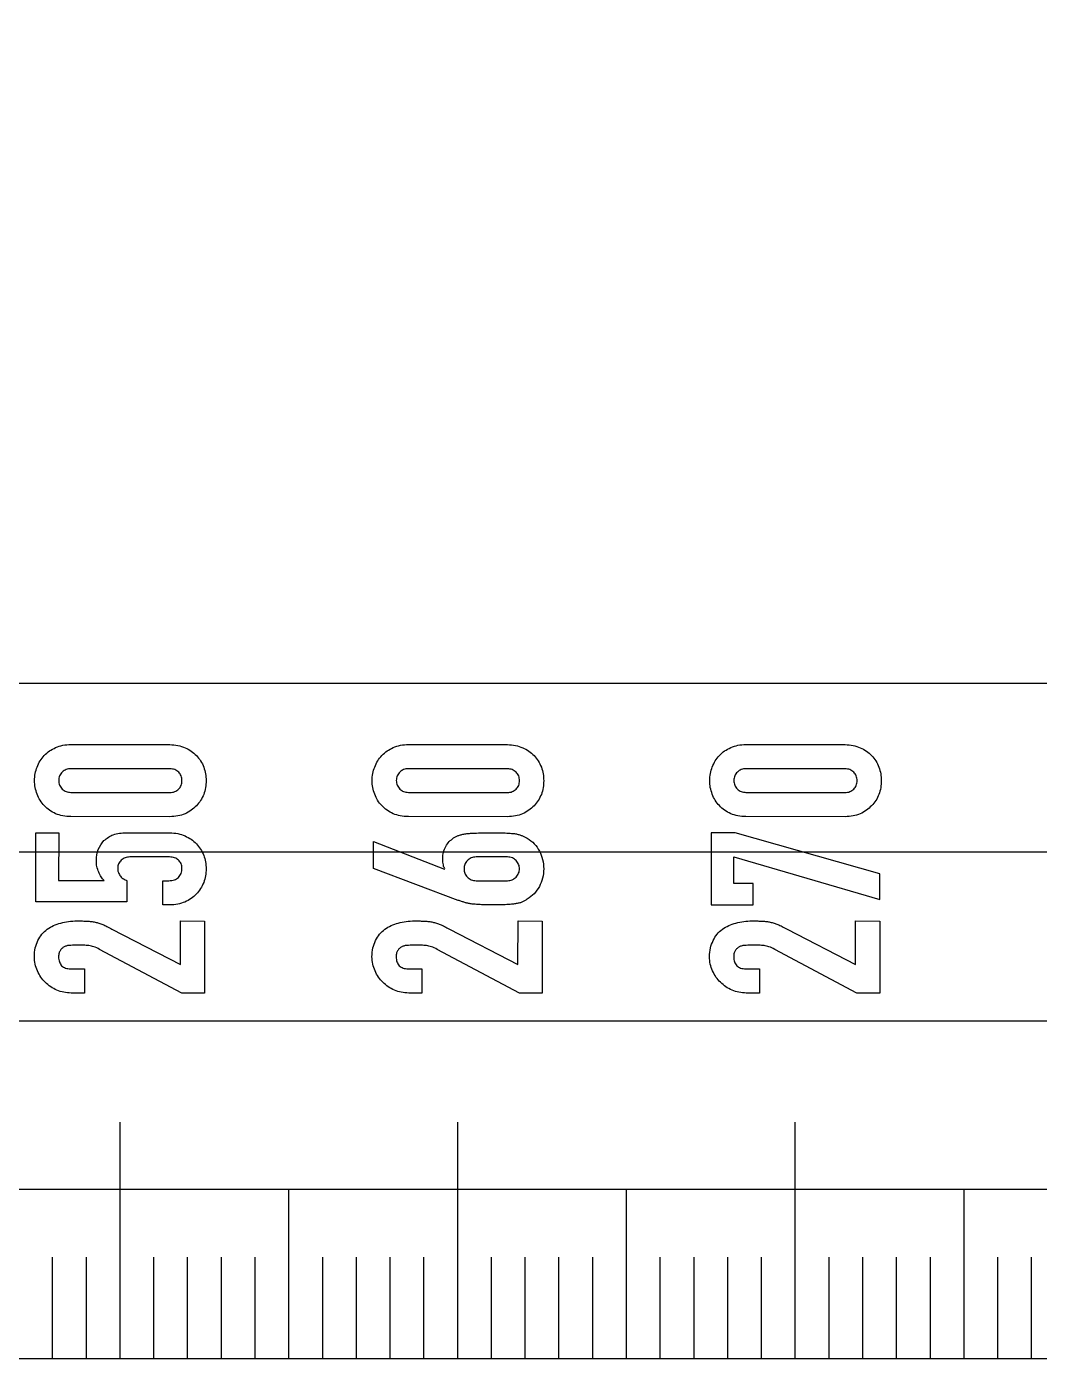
# Model space of a CAD drawing. Header units: millimetres. Extents: x 0 to 736, y 0 to 580.
# Drawn here: x 247.23 to 277.23, y 0 to 39.44 of the extents above; entities that cross this region are included whole.
import ezdxf

# ---------------------------------------------------------------- set-up
doc = ezdxf.new("R2010")
doc.units = ezdxf.units.MM
doc.layers.get('0').update_dxf_attribs({"linetype": 'CONTINUOUS'})

msp = doc.modelspace()

# ---------------------------------------------------------------- linework, layer by layer
for p, q in [((248.539, 18.181), (251.475, 18.179)), ((258.539, 18.181), (261.475, 18.179)), ((268.539, 18.181), (271.475, 18.179)), ((251.474, 17.462), (248.539, 17.465)), ((261.474, 17.462), (258.539, 17.465)), ((271.474, 17.462), (268.539, 17.465)), ((248.538, 16.762), (251.473, 16.76)), ((258.538, 16.762), (261.473, 16.76)), ((268.538, 16.762), (271.473, 16.76)), ((251.473, 16.044), (248.538, 16.046)), ((261.473, 16.044), (258.538, 16.046)), ((271.473, 16.044), (268.538, 16.046)), ((247.503, 13.519), (247.505, 15.569)), ((247.505, 15.569), (248.179, 15.569)), ((248.179, 15.569), (248.178, 14.15)), ((250.18, 15.567), (251.473, 15.566)), ((257.504, 14.509), (257.505, 15.31)), ((257.505, 15.31), (259.604, 14.493)), ((251.458, 14.85), (250.285, 14.851)), ((261.472, 14.85), (260.545, 14.851)), ((260.017, 13.566), (257.504, 14.509)), ((259.604, 14.493), (259.618, 14.507)), ((248.178, 14.15), (249.526, 14.149)), ((250.2, 14.149), (250.2, 13.517)), ((251.26, 13.432), (251.261, 14.148)), ((251.261, 14.148), (251.443, 14.148)), ((260.544, 14.148), (261.471, 14.148)), ((250.2, 13.517), (247.503, 13.519)), ((251.471, 13.431), (251.26, 13.432)), ((249.757, 12.716), (251.785, 11.662)), ((251.785, 11.662), (251.786, 12.954)), ((251.786, 12.954), (252.503, 12.953)), ((252.503, 12.953), (252.501, 10.818)), ((259.757, 12.716), (261.785, 11.662)), ((261.785, 11.662), (261.786, 12.954)), ((261.786, 12.954), (262.503, 12.953)), ((262.503, 12.953), (262.501, 10.818)), ((269.757, 12.716), (271.785, 11.662)), ((271.785, 11.662), (271.786, 12.954)), ((271.786, 12.954), (272.503, 12.953)), ((272.503, 12.953), (272.501, 10.818)), ((251.827, 10.819), (249.391, 12.113)), ((261.827, 10.819), (259.391, 12.113)), ((271.827, 10.819), (269.391, 12.113)), ((248.534, 11.538), (248.941, 11.537)), ((248.941, 11.537), (248.941, 10.821)), ((258.534, 11.538), (258.941, 11.537)), ((258.941, 11.537), (258.941, 10.821)), ((268.534, 11.538), (268.941, 11.537)), ((268.941, 11.537), (268.941, 10.821)), ((248.941, 10.821), (248.547, 10.821)), ((252.501, 10.818), (251.827, 10.819)), ((258.941, 10.821), (258.547, 10.821)), ((262.501, 10.818), (261.827, 10.819)), ((268.941, 10.821), (268.547, 10.821)), ((272.501, 10.818), (271.827, 10.819)), ((250, 0), (250, 7)), ((260, 0), (260, 7)), ((270, 0), (270, 7)), ((255, 0), (255, 5)), ((265, 0), (265, 5)), ((275, 0), (275, 5)), ((248, 0), (248, 3)), ((249, 0), (249, 3)), ((251, 0), (251, 3)), ((252, 0), (252, 3)), ((253, 0), (253, 3)), ((254, 0), (254, 3)), ((256, 0), (256, 3)), ((257, 0), (257, 3)), ((258, 0), (258, 3)), ((259, 0), (259, 3)), ((261, 0), (261, 3)), ((262, 0), (262, 3)), ((263, 0), (263, 3)), ((264, 0), (264, 3)), ((266, 0), (266, 3)), ((267, 0), (267, 3)), ((268, 0), (268, 3)), ((269, 0), (269, 3)), ((271, 0), (271, 3)), ((272, 0), (272, 3)), ((273, 0), (273, 3)), ((274, 0), (274, 3)), ((276, 0), (276, 3)), ((277, 0), (277, 3))]:
    msp.add_line(p, q)
for points in [[(334.863, 0), (0, 580), (0, 0)], [(326.203, 5), (5, 5), (5, 561.34)], [(317.543, 10), (10, 542.679), (10, 10)], [(308.882, 15), (15, 524.019), (15, 15)], [(300.222, 20), (20, 505.359), (20, 20)], [(268.178, 14.853), (272.503, 13.592), (272.504, 14.351), (268.221, 15.569), (267.505, 15.569), (267.503, 13.435), (268.753, 13.434), (268.754, 14.066), (268.178, 14.066)]]:
    msp.add_lwpolyline(points, close=True)
for points, knots in [([(248.09, 18.09), (248.159, 18.117), (248.304, 18.172), (248.459, 18.178), (248.539, 18.181)], [0, 0, 0, 0, 0.02215211, 0.04613734, 0.04613734, 0.04613734, 0.04613734]), ([(251.475, 18.179), (251.555, 18.175), (251.71, 18.169), (251.855, 18.114), (251.924, 18.087)], [0, 0, 0, 0, 0.02398523, 0.04613736, 0.04613736, 0.04613736, 0.04613736]), ([(258.09, 18.09), (258.159, 18.117), (258.304, 18.172), (258.459, 18.178), (258.539, 18.181)], [0, 0, 0, 0, 0.02215211, 0.04613734, 0.04613734, 0.04613734, 0.04613734]), ([(261.475, 18.179), (261.555, 18.175), (261.71, 18.169), (261.855, 18.114), (261.924, 18.087)], [0, 0, 0, 0, 0.02398523, 0.04613736, 0.04613736, 0.04613736, 0.04613736]), ([(268.09, 18.09), (268.159, 18.117), (268.304, 18.172), (268.459, 18.178), (268.539, 18.181)], [0, 0, 0, 0, 0.02215211, 0.04613734, 0.04613734, 0.04613734, 0.04613734]), ([(271.475, 18.179), (271.555, 18.175), (271.71, 18.169), (271.855, 18.114), (271.924, 18.087)], [0, 0, 0, 0, 0.02398523, 0.04613736, 0.04613736, 0.04613736, 0.04613736]), ([(247.541, 17.515), (247.568, 17.578), (247.62, 17.704), (247.708, 17.807), (247.752, 17.859)], [0, 0, 0, 0, 0.02041726, 0.04057331, 0.04057331, 0.04057331, 0.04057331]), ([(247.752, 17.859), (247.802, 17.905), (247.903, 18), (248.027, 18.06), (248.09, 18.09)], [0, 0, 0, 0, 0.02029925, 0.04112017, 0.04112017, 0.04112017, 0.04112017]), ([(251.924, 18.087), (251.987, 18.056), (252.111, 17.996), (252.211, 17.902), (252.261, 17.855)], [0, 0, 0, 0, 0.02082092, 0.04112014, 0.04112014, 0.04112014, 0.04112014]), ([(252.261, 17.855), (252.305, 17.803), (252.394, 17.699), (252.45, 17.574), (252.478, 17.511)], [0, 0, 0, 0, 0.02026353, 0.04091276, 0.04091276, 0.04091276, 0.04091276]), ([(257.541, 17.515), (257.568, 17.578), (257.62, 17.704), (257.708, 17.807), (257.752, 17.859)], [0, 0, 0, 0, 0.02041726, 0.04057331, 0.04057331, 0.04057331, 0.04057331]), ([(257.752, 17.859), (257.802, 17.905), (257.903, 18), (258.027, 18.06), (258.09, 18.09)], [0, 0, 0, 0, 0.02029925, 0.04112017, 0.04112017, 0.04112017, 0.04112017]), ([(261.924, 18.087), (261.987, 18.056), (262.111, 17.996), (262.211, 17.902), (262.261, 17.855)], [0, 0, 0, 0, 0.02082092, 0.04112014, 0.04112014, 0.04112014, 0.04112014]), ([(262.261, 17.855), (262.305, 17.803), (262.394, 17.699), (262.45, 17.574), (262.478, 17.511)], [0, 0, 0, 0, 0.02026353, 0.04091276, 0.04091276, 0.04091276, 0.04091276]), ([(267.541, 17.515), (267.568, 17.578), (267.62, 17.704), (267.708, 17.807), (267.752, 17.859)], [0, 0, 0, 0, 0.02041726, 0.04057331, 0.04057331, 0.04057331, 0.04057331]), ([(267.752, 17.859), (267.802, 17.905), (267.903, 18), (268.027, 18.06), (268.09, 18.09)], [0, 0, 0, 0, 0.02029925, 0.04112017, 0.04112017, 0.04112017, 0.04112017]), ([(271.924, 18.087), (271.987, 18.056), (272.111, 17.996), (272.211, 17.902), (272.261, 17.855)], [0, 0, 0, 0, 0.02082092, 0.04112014, 0.04112014, 0.04112014, 0.04112014]), ([(272.261, 17.855), (272.305, 17.803), (272.394, 17.699), (272.45, 17.574), (272.478, 17.511)], [0, 0, 0, 0, 0.02026353, 0.04091276, 0.04091276, 0.04091276, 0.04091276]), ([(247.464, 17.114), (247.467, 17.183), (247.473, 17.321), (247.519, 17.45), (247.541, 17.515)], [0, 0, 0, 0, 0.0206313, 0.04096164, 0.04096164, 0.04096164, 0.04096164]), ([(248.286, 17.367), (248.255, 17.331), (248.192, 17.258), (248.184, 17.163), (248.18, 17.114)], [0, 0, 0, 0, 0.0137354, 0.02802509, 0.02802509, 0.02802509, 0.02802509]), ([(248.539, 17.465), (248.49, 17.461), (248.396, 17.454), (248.322, 17.395), (248.286, 17.367)], [0, 0, 0, 0, 0.01425838, 0.02769777, 0.02769777, 0.02769777, 0.02769777]), ([(251.734, 17.364), (251.696, 17.392), (251.619, 17.451), (251.523, 17.459), (251.474, 17.462)], [0, 0, 0, 0, 0.01388274, 0.02831408, 0.02831408, 0.02831408, 0.02831408]), ([(251.832, 17.111), (251.828, 17.16), (251.821, 17.254), (251.762, 17.328), (251.734, 17.364)], [0, 0, 0, 0, 0.01425839, 0.02769774, 0.02769774, 0.02769774, 0.02769774]), ([(252.478, 17.511), (252.499, 17.446), (252.54, 17.316), (252.545, 17.179), (252.548, 17.11)], [0, 0, 0, 0, 0.02018659, 0.04080219, 0.04080219, 0.04080219, 0.04080219]), ([(257.464, 17.114), (257.467, 17.183), (257.473, 17.321), (257.519, 17.45), (257.541, 17.515)], [0, 0, 0, 0, 0.0206313, 0.04096164, 0.04096164, 0.04096164, 0.04096164]), ([(258.286, 17.367), (258.255, 17.331), (258.192, 17.258), (258.184, 17.163), (258.18, 17.114)], [0, 0, 0, 0, 0.0137354, 0.02802509, 0.02802509, 0.02802509, 0.02802509]), ([(258.539, 17.465), (258.49, 17.461), (258.396, 17.454), (258.322, 17.395), (258.286, 17.367)], [0, 0, 0, 0, 0.01425838, 0.02769777, 0.02769777, 0.02769777, 0.02769777]), ([(261.734, 17.364), (261.696, 17.392), (261.619, 17.451), (261.523, 17.459), (261.474, 17.462)], [0, 0, 0, 0, 0.01388274, 0.02831408, 0.02831408, 0.02831408, 0.02831408]), ([(261.832, 17.111), (261.828, 17.16), (261.821, 17.254), (261.762, 17.328), (261.734, 17.364)], [0, 0, 0, 0, 0.01425839, 0.02769774, 0.02769774, 0.02769774, 0.02769774]), ([(262.478, 17.511), (262.499, 17.446), (262.54, 17.316), (262.545, 17.179), (262.548, 17.11)], [0, 0, 0, 0, 0.02018659, 0.04080219, 0.04080219, 0.04080219, 0.04080219]), ([(267.464, 17.114), (267.467, 17.183), (267.473, 17.321), (267.519, 17.45), (267.541, 17.515)], [0, 0, 0, 0, 0.0206313, 0.04096164, 0.04096164, 0.04096164, 0.04096164]), ([(268.286, 17.367), (268.255, 17.331), (268.192, 17.258), (268.184, 17.163), (268.18, 17.114)], [0, 0, 0, 0, 0.0137354, 0.02802509, 0.02802509, 0.02802509, 0.02802509]), ([(268.539, 17.465), (268.49, 17.461), (268.396, 17.454), (268.322, 17.395), (268.286, 17.367)], [0, 0, 0, 0, 0.01425838, 0.02769777, 0.02769777, 0.02769777, 0.02769777]), ([(271.734, 17.364), (271.696, 17.392), (271.619, 17.451), (271.523, 17.459), (271.474, 17.462)], [0, 0, 0, 0, 0.01388274, 0.02831408, 0.02831408, 0.02831408, 0.02831408]), ([(271.832, 17.111), (271.828, 17.16), (271.821, 17.254), (271.762, 17.328), (271.734, 17.364)], [0, 0, 0, 0, 0.01425839, 0.02769774, 0.02769774, 0.02769774, 0.02769774]), ([(272.478, 17.511), (272.499, 17.446), (272.54, 17.316), (272.545, 17.179), (272.548, 17.11)], [0, 0, 0, 0, 0.02018659, 0.04080219, 0.04080219, 0.04080219, 0.04080219]), ([(247.541, 16.707), (247.518, 16.773), (247.473, 16.905), (247.467, 17.045), (247.464, 17.114)], [0, 0, 0, 0, 0.02083571, 0.04164184, 0.04164184, 0.04164184, 0.04164184]), ([(248.18, 17.114), (248.184, 17.065), (248.192, 16.969), (248.255, 16.897), (248.285, 16.861)], [0, 0, 0, 0, 0.01428975, 0.0280251, 0.0280251, 0.0280251, 0.0280251]), ([(251.733, 16.858), (251.762, 16.894), (251.821, 16.968), (251.828, 17.062), (251.832, 17.111)], [0, 0, 0, 0, 0.01343937, 0.02769775, 0.02769775, 0.02769775, 0.02769775]), ([(252.548, 17.11), (252.545, 17.041), (252.539, 16.902), (252.498, 16.769), (252.478, 16.703)], [0, 0, 0, 0, 0.02079057, 0.04148602, 0.04148602, 0.04148602, 0.04148602]), ([(257.541, 16.707), (257.518, 16.773), (257.473, 16.905), (257.467, 17.045), (257.464, 17.114)], [0, 0, 0, 0, 0.02083571, 0.04164184, 0.04164184, 0.04164184, 0.04164184]), ([(258.18, 17.114), (258.184, 17.065), (258.192, 16.969), (258.255, 16.897), (258.285, 16.861)], [0, 0, 0, 0, 0.01428975, 0.0280251, 0.0280251, 0.0280251, 0.0280251]), ([(261.733, 16.858), (261.762, 16.894), (261.821, 16.968), (261.828, 17.062), (261.832, 17.111)], [0, 0, 0, 0, 0.01343937, 0.02769775, 0.02769775, 0.02769775, 0.02769775]), ([(262.548, 17.11), (262.545, 17.041), (262.539, 16.902), (262.498, 16.769), (262.478, 16.703)], [0, 0, 0, 0, 0.02079057, 0.04148602, 0.04148602, 0.04148602, 0.04148602]), ([(267.541, 16.707), (267.518, 16.773), (267.473, 16.905), (267.467, 17.045), (267.464, 17.114)], [0, 0, 0, 0, 0.02083571, 0.04164184, 0.04164184, 0.04164184, 0.04164184]), ([(268.18, 17.114), (268.184, 17.065), (268.192, 16.969), (268.255, 16.897), (268.285, 16.861)], [0, 0, 0, 0, 0.01428975, 0.0280251, 0.0280251, 0.0280251, 0.0280251]), ([(271.733, 16.858), (271.762, 16.894), (271.821, 16.968), (271.828, 17.062), (271.832, 17.111)], [0, 0, 0, 0, 0.01343937, 0.02769775, 0.02769775, 0.02769775, 0.02769775]), ([(272.548, 17.11), (272.545, 17.041), (272.539, 16.902), (272.498, 16.769), (272.478, 16.703)], [0, 0, 0, 0, 0.02079057, 0.04148602, 0.04148602, 0.04148602, 0.04148602]), ([(247.751, 16.37), (247.707, 16.421), (247.62, 16.522), (247.567, 16.646), (247.541, 16.707)], [0, 0, 0, 0, 0.02001715, 0.03996019, 0.03996019, 0.03996019, 0.03996019]), ([(248.285, 16.861), (248.321, 16.832), (248.395, 16.773), (248.489, 16.766), (248.538, 16.762)], [0, 0, 0, 0, 0.01343938, 0.02769777, 0.02769777, 0.02769777, 0.02769777]), ([(251.473, 16.76), (251.523, 16.764), (251.619, 16.771), (251.696, 16.83), (251.733, 16.858)], [0, 0, 0, 0, 0.01443138, 0.02831409, 0.02831409, 0.02831409, 0.02831409]), ([(252.478, 16.703), (252.449, 16.642), (252.393, 16.519), (252.304, 16.417), (252.26, 16.366)], [0, 0, 0, 0, 0.02018042, 0.04030582, 0.04030582, 0.04030582, 0.04030582]), ([(257.751, 16.37), (257.707, 16.421), (257.62, 16.522), (257.567, 16.646), (257.541, 16.707)], [0, 0, 0, 0, 0.02001715, 0.03996019, 0.03996019, 0.03996019, 0.03996019]), ([(258.285, 16.861), (258.321, 16.832), (258.395, 16.773), (258.489, 16.766), (258.538, 16.762)], [0, 0, 0, 0, 0.01343938, 0.02769777, 0.02769777, 0.02769777, 0.02769777]), ([(261.473, 16.76), (261.523, 16.764), (261.619, 16.771), (261.696, 16.83), (261.733, 16.858)], [0, 0, 0, 0, 0.01443138, 0.02831409, 0.02831409, 0.02831409, 0.02831409]), ([(262.478, 16.703), (262.449, 16.642), (262.393, 16.519), (262.304, 16.417), (262.26, 16.366)], [0, 0, 0, 0, 0.02018042, 0.04030582, 0.04030582, 0.04030582, 0.04030582]), ([(267.751, 16.37), (267.707, 16.421), (267.62, 16.522), (267.567, 16.646), (267.541, 16.707)], [0, 0, 0, 0, 0.02001715, 0.03996019, 0.03996019, 0.03996019, 0.03996019]), ([(268.285, 16.861), (268.321, 16.832), (268.395, 16.773), (268.489, 16.766), (268.538, 16.762)], [0, 0, 0, 0, 0.01343938, 0.02769777, 0.02769777, 0.02769777, 0.02769777]), ([(271.473, 16.76), (271.523, 16.764), (271.619, 16.771), (271.696, 16.83), (271.733, 16.858)], [0, 0, 0, 0, 0.01443138, 0.02831409, 0.02831409, 0.02831409, 0.02831409]), ([(272.478, 16.703), (272.449, 16.642), (272.393, 16.519), (272.304, 16.417), (272.26, 16.366)], [0, 0, 0, 0, 0.02018042, 0.04030582, 0.04030582, 0.04030582, 0.04030582]), ([(248.088, 16.131), (248.025, 16.163), (247.902, 16.227), (247.801, 16.323), (247.751, 16.37)], [0, 0, 0, 0, 0.02107908, 0.04149266, 0.04149266, 0.04149266, 0.04149266]), ([(252.26, 16.366), (252.21, 16.319), (252.109, 16.224), (251.985, 16.16), (251.922, 16.128)], [0, 0, 0, 0, 0.02041353, 0.04149263, 0.04149263, 0.04149263, 0.04149263]), ([(258.088, 16.131), (258.025, 16.163), (257.902, 16.227), (257.801, 16.323), (257.751, 16.37)], [0, 0, 0, 0, 0.02107908, 0.04149266, 0.04149266, 0.04149266, 0.04149266]), ([(262.26, 16.366), (262.21, 16.319), (262.109, 16.224), (261.985, 16.16), (261.922, 16.128)], [0, 0, 0, 0, 0.02041353, 0.04149263, 0.04149263, 0.04149263, 0.04149263]), ([(268.088, 16.131), (268.025, 16.163), (267.902, 16.227), (267.801, 16.323), (267.751, 16.37)], [0, 0, 0, 0, 0.02107908, 0.04149266, 0.04149266, 0.04149266, 0.04149266]), ([(272.26, 16.366), (272.21, 16.319), (272.109, 16.224), (271.985, 16.16), (271.922, 16.128)], [0, 0, 0, 0, 0.02041353, 0.04149263, 0.04149263, 0.04149263, 0.04149263]), ([(248.538, 16.046), (248.457, 16.049), (248.303, 16.055), (248.158, 16.106), (248.088, 16.131)], [0, 0, 0, 0, 0.02396916, 0.04596419, 0.04596419, 0.04596419, 0.04596419]), ([(251.922, 16.128), (251.853, 16.103), (251.707, 16.052), (251.553, 16.047), (251.473, 16.044)], [0, 0, 0, 0, 0.02199501, 0.04596421, 0.04596421, 0.04596421, 0.04596421]), ([(258.538, 16.046), (258.457, 16.049), (258.303, 16.055), (258.158, 16.106), (258.088, 16.131)], [0, 0, 0, 0, 0.02396916, 0.04596419, 0.04596419, 0.04596419, 0.04596419]), ([(261.922, 16.128), (261.853, 16.103), (261.707, 16.052), (261.553, 16.047), (261.473, 16.044)], [0, 0, 0, 0, 0.02199501, 0.04596421, 0.04596421, 0.04596421, 0.04596421]), ([(268.538, 16.046), (268.457, 16.049), (268.303, 16.055), (268.158, 16.106), (268.088, 16.131)], [0, 0, 0, 0, 0.02396916, 0.04596419, 0.04596419, 0.04596419, 0.04596419]), ([(271.922, 16.128), (271.853, 16.103), (271.707, 16.052), (271.553, 16.047), (271.473, 16.044)], [0, 0, 0, 0, 0.02199501, 0.04596421, 0.04596421, 0.04596421, 0.04596421]), ([(249.52, 15.336), (249.608, 15.403), (249.801, 15.552), (250.047, 15.562), (250.18, 15.567)], [0, 0, 0, 0, 0.03243715, 0.07149285, 0.07149285, 0.07149285, 0.07149285]), ([(251.473, 15.566), (251.553, 15.563), (251.708, 15.557), (251.852, 15.501), (251.922, 15.475)], [0, 0, 0, 0, 0.02398523, 0.04613736, 0.04613736, 0.04613736, 0.04613736]), ([(251.922, 15.475), (251.985, 15.444), (252.109, 15.384), (252.209, 15.289), (252.259, 15.243)], [0, 0, 0, 0, 0.02082092, 0.04112014, 0.04112014, 0.04112014, 0.04112014]), ([(259.646, 15.16), (259.678, 15.211), (259.74, 15.309), (259.833, 15.379), (259.878, 15.413)], [0, 0, 0, 0, 0.01773523, 0.03454979, 0.03454979, 0.03454979, 0.03454979]), ([(259.878, 15.413), (259.904, 15.428), (259.953, 15.458), (260.007, 15.48), (260.033, 15.49)], [0, 0, 0, 0, 0.00888455, 0.01729868, 0.01729868, 0.01729868, 0.01729868]), ([(260.033, 15.49), (260.063, 15.499), (260.129, 15.521), (260.198, 15.532), (260.237, 15.539)], [0, 0, 0, 0, 0.0093329, 0.02097042, 0.02097042, 0.02097042, 0.02097042]), ([(260.237, 15.539), (260.285, 15.544), (260.392, 15.554), (260.5, 15.558), (260.56, 15.56)], [0, 0, 0, 0, 0.01444843, 0.03237722, 0.03237722, 0.03237722, 0.03237722]), ([(260.56, 15.56), (260.632, 15.562), (260.793, 15.566), (260.955, 15.567), (261.044, 15.567)], [0, 0, 0, 0, 0.02160053, 0.04846205, 0.04846205, 0.04846205, 0.04846205]), ([(261.044, 15.567), (261.119, 15.566), (261.255, 15.566), (261.391, 15.561), (261.451, 15.559)], [0, 0, 0, 0, 0.02247259, 0.04073864, 0.04073864, 0.04073864, 0.04073864]), ([(261.451, 15.559), (261.499, 15.557), (261.586, 15.552), (261.672, 15.542), (261.711, 15.538)], [0, 0, 0, 0, 0.01424757, 0.02607424, 0.02607424, 0.02607424, 0.02607424]), ([(261.711, 15.538), (261.746, 15.531), (261.811, 15.518), (261.872, 15.493), (261.901, 15.482)], [0, 0, 0, 0, 0.01064577, 0.01981034, 0.01981034, 0.01981034, 0.01981034]), ([(261.901, 15.482), (261.927, 15.471), (261.983, 15.449), (262.035, 15.42), (262.062, 15.404)], [0, 0, 0, 0, 0.00857565, 0.01792173, 0.01792173, 0.01792173, 0.01792173]), ([(262.062, 15.404), (262.135, 15.353), (262.281, 15.252), (262.374, 15.1), (262.42, 15.025)], [0, 0, 0, 0, 0.0263489, 0.05265562, 0.05265562, 0.05265562, 0.05265562]), ([(249.295, 14.746), (249.303, 14.861), (249.318, 15.081), (249.455, 15.253), (249.52, 15.336)], [0, 0, 0, 0, 0.03348031, 0.06445093, 0.06445093, 0.06445093, 0.06445093]), ([(252.259, 15.243), (252.303, 15.191), (252.392, 15.087), (252.448, 14.962), (252.476, 14.898)], [0, 0, 0, 0, 0.02026353, 0.04091276, 0.04091276, 0.04091276, 0.04091276]), ([(259.555, 14.809), (259.559, 14.871), (259.566, 14.994), (259.62, 15.105), (259.646, 15.16)], [0, 0, 0, 0, 0.01840048, 0.03659216, 0.03659216, 0.03659216, 0.03659216]), ([(262.42, 15.025), (262.457, 14.943), (262.533, 14.776), (262.542, 14.592), (262.546, 14.498)], [0, 0, 0, 0, 0.02650753, 0.05460018, 0.05460018, 0.05460018, 0.05460018]), ([(249.365, 14.402), (249.344, 14.456), (249.302, 14.567), (249.297, 14.685), (249.295, 14.746)], [0, 0, 0, 0, 0.01715568, 0.03532356, 0.03532356, 0.03532356, 0.03532356]), ([(250.032, 14.753), (250.002, 14.72), (249.939, 14.652), (249.931, 14.561), (249.927, 14.514)], [0, 0, 0, 0, 0.01316711, 0.02676719, 0.02676719, 0.02676719, 0.02676719]), ([(250.285, 14.851), (250.238, 14.847), (250.144, 14.839), (250.069, 14.781), (250.032, 14.753)], [0, 0, 0, 0, 0.01391267, 0.02764696, 0.02764696, 0.02764696, 0.02764696]), ([(251.732, 14.758), (251.694, 14.785), (251.612, 14.843), (251.512, 14.847), (251.458, 14.85)], [0, 0, 0, 0, 0.01361029, 0.0294011, 0.0294011, 0.0294011, 0.0294011]), ([(251.83, 14.513), (251.827, 14.562), (251.821, 14.655), (251.76, 14.726), (251.732, 14.758)], [0, 0, 0, 0, 0.01443133, 0.02714592, 0.02714592, 0.02714592, 0.02714592]), ([(252.476, 14.898), (252.497, 14.834), (252.538, 14.704), (252.543, 14.567), (252.546, 14.498)], [0, 0, 0, 0, 0.02018659, 0.04080219, 0.04080219, 0.04080219, 0.04080219]), ([(259.576, 14.613), (259.57, 14.642), (259.556, 14.707), (259.555, 14.773), (259.555, 14.809)], [0, 0, 0, 0, 0.00891916, 0.01981672, 0.01981672, 0.01981672, 0.01981672]), ([(259.618, 14.507), (259.609, 14.522), (259.588, 14.554), (259.58, 14.592), (259.576, 14.613)], [0, 0, 0, 0, 0.00503039, 0.01142092, 0.01142092, 0.01142092, 0.01142092]), ([(260.285, 14.746), (260.256, 14.709), (260.199, 14.637), (260.191, 14.545), (260.187, 14.5)], [0, 0, 0, 0, 0.01358648, 0.02698106, 0.02698106, 0.02698106, 0.02698106]), ([(260.545, 14.851), (260.494, 14.847), (260.396, 14.84), (260.321, 14.776), (260.285, 14.746)], [0, 0, 0, 0, 0.01480769, 0.02868705, 0.02868705, 0.02868705, 0.02868705]), ([(261.732, 14.744), (261.696, 14.775), (261.621, 14.839), (261.523, 14.846), (261.472, 14.85)], [0, 0, 0, 0, 0.01387939, 0.02868708, 0.02868708, 0.02868708, 0.02868708]), ([(261.83, 14.499), (261.826, 14.544), (261.817, 14.636), (261.76, 14.708), (261.732, 14.744)], [0, 0, 0, 0, 0.01339458, 0.02698103, 0.02698103, 0.02698103, 0.02698103]), ([(249.526, 14.149), (249.494, 14.186), (249.428, 14.262), (249.387, 14.354), (249.365, 14.402)], [0, 0, 0, 0, 0.01436712, 0.03014919, 0.03014919, 0.03014919, 0.03014919]), ([(249.927, 14.514), (249.928, 14.486), (249.93, 14.432), (249.952, 14.383), (249.962, 14.36)], [0, 0, 0, 0, 0.00847256, 0.01597258, 0.01597258, 0.01597258, 0.01597258]), ([(249.962, 14.36), (249.971, 14.34), (249.99, 14.301), (250.018, 14.269), (250.032, 14.254)], [0, 0, 0, 0, 0.00659933, 0.01271385, 0.01271385, 0.01271385, 0.01271385]), ([(250.032, 14.254), (250.046, 14.241), (250.073, 14.216), (250.107, 14.199), (250.123, 14.191)], [0, 0, 0, 0, 0.00573205, 0.0111546, 0.0111546, 0.0111546, 0.0111546]), ([(251.443, 14.148), (251.5, 14.151), (251.605, 14.156), (251.691, 14.217), (251.731, 14.246)], [0, 0, 0, 0, 0.01651123, 0.03099373, 0.03099373, 0.03099373, 0.03099373]), ([(251.731, 14.246), (251.76, 14.284), (251.819, 14.363), (251.826, 14.462), (251.83, 14.513)], [0, 0, 0, 0, 0.01403178, 0.0289824, 0.0289824, 0.0289824, 0.0289824]), ([(252.546, 14.498), (252.543, 14.428), (252.537, 14.29), (252.496, 14.157), (252.476, 14.091)], [0, 0, 0, 0, 0.02079051, 0.04148599, 0.04148599, 0.04148599, 0.04148599]), ([(260.187, 14.5), (260.191, 14.454), (260.199, 14.363), (260.256, 14.29), (260.285, 14.254)], [0, 0, 0, 0, 0.01339458, 0.02698108, 0.02698108, 0.02698108, 0.02698108]), ([(260.285, 14.254), (260.321, 14.223), (260.396, 14.16), (260.494, 14.152), (260.544, 14.148)], [0, 0, 0, 0, 0.01387935, 0.02868703, 0.02868703, 0.02868703, 0.02868703]), ([(261.471, 14.148), (261.522, 14.151), (261.62, 14.159), (261.695, 14.222), (261.731, 14.253)], [0, 0, 0, 0, 0.01480771, 0.02868706, 0.02868706, 0.02868706, 0.02868706]), ([(261.731, 14.253), (261.76, 14.289), (261.817, 14.361), (261.826, 14.453), (261.83, 14.499)], [0, 0, 0, 0, 0.01358649, 0.02698107, 0.02698107, 0.02698107, 0.02698107]), ([(262.546, 14.498), (262.541, 14.403), (262.532, 14.22), (262.456, 14.053), (262.419, 13.971)], [0, 0, 0, 0, 0.02809265, 0.05460015, 0.05460015, 0.05460015, 0.05460015]), ([(250.123, 14.191), (250.14, 14.181), (250.166, 14.167), (250.192, 14.153), (250.2, 14.149)], [0, 0, 0, 0, 0.005814769, 0.008799342, 0.008799342, 0.008799342, 0.008799342]), ([(252.476, 14.091), (252.447, 14.029), (252.39, 13.907), (252.302, 13.805), (252.258, 13.754)], [0, 0, 0, 0, 0.02018047, 0.04030585, 0.04030585, 0.04030585, 0.04030585]), ([(262.419, 13.971), (262.371, 13.898), (262.275, 13.752), (262.132, 13.65), (262.061, 13.599)], [0, 0, 0, 0, 0.0260885, 0.05205386, 0.05205386, 0.05205386, 0.05205386]), ([(251.92, 13.515), (251.851, 13.491), (251.705, 13.44), (251.551, 13.434), (251.471, 13.431)], [0, 0, 0, 0, 0.02199505, 0.04596421, 0.04596421, 0.04596421, 0.04596421]), ([(252.258, 13.754), (252.208, 13.707), (252.107, 13.611), (251.983, 13.548), (251.92, 13.515)], [0, 0, 0, 0, 0.02041355, 0.04149265, 0.04149265, 0.04149265, 0.04149265]), ([(260.207, 13.503), (260.176, 13.512), (260.112, 13.533), (260.049, 13.555), (260.017, 13.566)], [0, 0, 0, 0, 0.00977174, 0.01998755, 0.01998755, 0.01998755, 0.01998755]), ([(260.396, 13.46), (260.363, 13.465), (260.299, 13.475), (260.237, 13.494), (260.207, 13.503)], [0, 0, 0, 0, 0.01015986, 0.01944475, 0.01944475, 0.01944475, 0.01944475]), ([(260.663, 13.439), (260.615, 13.442), (260.526, 13.446), (260.437, 13.456), (260.396, 13.46)], [0, 0, 0, 0, 0.01442281, 0.02677342, 0.02677342, 0.02677342, 0.02677342]), ([(261.042, 13.432), (260.972, 13.432), (260.846, 13.432), (260.719, 13.437), (260.663, 13.439)], [0, 0, 0, 0, 0.02106817, 0.0379303, 0.0379303, 0.0379303, 0.0379303]), ([(261.45, 13.438), (261.389, 13.436), (261.253, 13.432), (261.117, 13.432), (261.042, 13.432)], [0, 0, 0, 0, 0.01826605, 0.04073864, 0.04073864, 0.04073864, 0.04073864]), ([(261.71, 13.466), (261.67, 13.46), (261.584, 13.446), (261.497, 13.441), (261.45, 13.438)], [0, 0, 0, 0, 0.01189297, 0.02615241, 0.02615241, 0.02615241, 0.02615241]), ([(261.899, 13.508), (261.871, 13.499), (261.809, 13.48), (261.744, 13.471), (261.71, 13.466)], [0, 0, 0, 0, 0.00894677, 0.01945262, 0.01945262, 0.01945262, 0.01945262]), ([(262.061, 13.599), (262.034, 13.582), (261.982, 13.548), (261.926, 13.521), (261.899, 13.508)], [0, 0, 0, 0, 0.00969571, 0.01856811, 0.01856811, 0.01856811, 0.01856811]), ([(247.565, 12.374), (247.601, 12.439), (247.673, 12.568), (247.784, 12.663), (247.84, 12.711)], [0, 0, 0, 0, 0.02201534, 0.04374319, 0.04374319, 0.04374319, 0.04374319]), ([(247.84, 12.711), (247.901, 12.75), (248.026, 12.83), (248.168, 12.872), (248.24, 12.893)], [0, 0, 0, 0, 0.02171086, 0.04419716, 0.04419716, 0.04419716, 0.04419716]), ([(248.24, 12.893), (248.317, 12.912), (248.474, 12.949), (248.635, 12.954), (248.718, 12.956)], [0, 0, 0, 0, 0.02365397, 0.04828335, 0.04828335, 0.04828335, 0.04828335]), ([(248.718, 12.956), (248.774, 12.956), (248.877, 12.955), (248.98, 12.951), (249.027, 12.949)], [0, 0, 0, 0, 0.01685484, 0.03090968, 0.03090968, 0.03090968, 0.03090968]), ([(249.027, 12.949), (249.066, 12.946), (249.144, 12.94), (249.22, 12.927), (249.258, 12.921)], [0, 0, 0, 0, 0.01180969, 0.02335547, 0.02335547, 0.02335547, 0.02335547]), ([(249.258, 12.921), (249.296, 12.912), (249.373, 12.895), (249.446, 12.865), (249.483, 12.85)], [0, 0, 0, 0, 0.01158178, 0.0235818, 0.0235818, 0.0235818, 0.0235818]), ([(249.483, 12.85), (249.525, 12.831), (249.617, 12.789), (249.707, 12.742), (249.757, 12.716)], [0, 0, 0, 0, 0.01374547, 0.03046905, 0.03046905, 0.03046905, 0.03046905]), ([(257.565, 12.374), (257.601, 12.439), (257.673, 12.568), (257.784, 12.663), (257.84, 12.711)], [0, 0, 0, 0, 0.02201534, 0.04374319, 0.04374319, 0.04374319, 0.04374319]), ([(257.84, 12.711), (257.901, 12.75), (258.026, 12.83), (258.168, 12.872), (258.24, 12.893)], [0, 0, 0, 0, 0.02171086, 0.04419716, 0.04419716, 0.04419716, 0.04419716]), ([(258.24, 12.893), (258.317, 12.912), (258.474, 12.949), (258.635, 12.954), (258.718, 12.956)], [0, 0, 0, 0, 0.02365397, 0.04828335, 0.04828335, 0.04828335, 0.04828335]), ([(258.718, 12.956), (258.774, 12.956), (258.877, 12.955), (258.98, 12.951), (259.027, 12.949)], [0, 0, 0, 0, 0.01685484, 0.03090968, 0.03090968, 0.03090968, 0.03090968]), ([(259.027, 12.949), (259.066, 12.946), (259.144, 12.94), (259.22, 12.927), (259.258, 12.921)], [0, 0, 0, 0, 0.01180969, 0.02335547, 0.02335547, 0.02335547, 0.02335547]), ([(259.258, 12.921), (259.296, 12.912), (259.373, 12.895), (259.446, 12.865), (259.483, 12.85)], [0, 0, 0, 0, 0.01158178, 0.0235818, 0.0235818, 0.0235818, 0.0235818]), ([(259.483, 12.85), (259.525, 12.831), (259.617, 12.789), (259.707, 12.742), (259.757, 12.716)], [0, 0, 0, 0, 0.01374547, 0.03046905, 0.03046905, 0.03046905, 0.03046905]), ([(267.565, 12.374), (267.601, 12.439), (267.673, 12.568), (267.784, 12.663), (267.84, 12.711)], [0, 0, 0, 0, 0.02201534, 0.04374319, 0.04374319, 0.04374319, 0.04374319]), ([(267.84, 12.711), (267.901, 12.75), (268.026, 12.83), (268.168, 12.872), (268.24, 12.893)], [0, 0, 0, 0, 0.02171086, 0.04419716, 0.04419716, 0.04419716, 0.04419716]), ([(268.24, 12.893), (268.317, 12.912), (268.474, 12.949), (268.635, 12.954), (268.718, 12.956)], [0, 0, 0, 0, 0.02365397, 0.04828335, 0.04828335, 0.04828335, 0.04828335]), ([(268.718, 12.956), (268.774, 12.956), (268.877, 12.955), (268.98, 12.951), (269.027, 12.949)], [0, 0, 0, 0, 0.01685484, 0.03090968, 0.03090968, 0.03090968, 0.03090968]), ([(269.027, 12.949), (269.066, 12.946), (269.144, 12.94), (269.22, 12.927), (269.258, 12.921)], [0, 0, 0, 0, 0.01180969, 0.02335547, 0.02335547, 0.02335547, 0.02335547]), ([(269.258, 12.921), (269.296, 12.912), (269.373, 12.895), (269.446, 12.865), (269.483, 12.85)], [0, 0, 0, 0, 0.01158178, 0.0235818, 0.0235818, 0.0235818, 0.0235818]), ([(269.483, 12.85), (269.525, 12.831), (269.617, 12.789), (269.707, 12.742), (269.757, 12.716)], [0, 0, 0, 0, 0.01374547, 0.03046905, 0.03046905, 0.03046905, 0.03046905]), ([(247.46, 11.897), (247.463, 11.985), (247.469, 12.15), (247.535, 12.303), (247.565, 12.374)], [0, 0, 0, 0, 0.02611626, 0.0492751, 0.0492751, 0.0492751, 0.0492751]), ([(248.542, 12.233), (248.508, 12.232), (248.446, 12.23), (248.387, 12.208), (248.359, 12.198)], [0, 0, 0, 0, 0.00987058, 0.01869946, 0.01869946, 0.01869946, 0.01869946]), ([(248.731, 12.24), (248.7, 12.239), (248.637, 12.239), (248.574, 12.235), (248.542, 12.233)], [0, 0, 0, 0, 0.00930642, 0.01897666, 0.01897666, 0.01897666, 0.01897666]), ([(249.075, 12.225), (249.023, 12.23), (248.909, 12.239), (248.794, 12.239), (248.731, 12.24)], [0, 0, 0, 0, 0.01566047, 0.03444887, 0.03444887, 0.03444887, 0.03444887]), ([(257.46, 11.897), (257.463, 11.985), (257.469, 12.15), (257.535, 12.303), (257.565, 12.374)], [0, 0, 0, 0, 0.02611626, 0.0492751, 0.0492751, 0.0492751, 0.0492751]), ([(258.542, 12.233), (258.508, 12.232), (258.446, 12.23), (258.387, 12.208), (258.359, 12.198)], [0, 0, 0, 0, 0.00987058, 0.01869946, 0.01869946, 0.01869946, 0.01869946]), ([(258.731, 12.24), (258.7, 12.239), (258.637, 12.239), (258.574, 12.235), (258.542, 12.233)], [0, 0, 0, 0, 0.00930642, 0.01897666, 0.01897666, 0.01897666, 0.01897666]), ([(259.075, 12.225), (259.023, 12.23), (258.909, 12.239), (258.794, 12.239), (258.731, 12.24)], [0, 0, 0, 0, 0.01566047, 0.03444887, 0.03444887, 0.03444887, 0.03444887]), ([(267.46, 11.897), (267.463, 11.985), (267.469, 12.15), (267.535, 12.303), (267.565, 12.374)], [0, 0, 0, 0, 0.02611626, 0.0492751, 0.0492751, 0.0492751, 0.0492751]), ([(268.542, 12.233), (268.508, 12.232), (268.446, 12.23), (268.387, 12.208), (268.359, 12.198)], [0, 0, 0, 0, 0.00987058, 0.01869946, 0.01869946, 0.01869946, 0.01869946]), ([(268.731, 12.24), (268.7, 12.239), (268.637, 12.239), (268.574, 12.235), (268.542, 12.233)], [0, 0, 0, 0, 0.00930642, 0.01897666, 0.01897666, 0.01897666, 0.01897666]), ([(269.075, 12.225), (269.023, 12.23), (268.909, 12.239), (268.794, 12.239), (268.731, 12.24)], [0, 0, 0, 0, 0.01566047, 0.03444887, 0.03444887, 0.03444887, 0.03444887]), ([(247.551, 11.475), (247.524, 11.542), (247.471, 11.678), (247.463, 11.823), (247.46, 11.897)], [0, 0, 0, 0, 0.02148536, 0.04337434, 0.04337434, 0.04337434, 0.04337434]), ([(248.232, 12.093), (248.216, 12.065), (248.179, 12.002), (248.177, 11.929), (248.176, 11.889)], [0, 0, 0, 0, 0.00957901, 0.02142518, 0.02142518, 0.02142518, 0.02142518]), ([(248.176, 11.889), (248.179, 11.839), (248.185, 11.743), (248.241, 11.666), (248.267, 11.629)], [0, 0, 0, 0, 0.01474929, 0.0280573, 0.0280573, 0.0280573, 0.0280573]), ([(248.359, 12.198), (248.334, 12.185), (248.285, 12.158), (248.25, 12.115), (248.232, 12.093)], [0, 0, 0, 0, 0.00828123, 0.01660699, 0.01660699, 0.01660699, 0.01660699]), ([(249.391, 12.113), (249.335, 12.142), (249.235, 12.194), (249.124, 12.216), (249.075, 12.225)], [0, 0, 0, 0, 0.01869959, 0.0336883, 0.0336883, 0.0336883, 0.0336883]), ([(257.551, 11.475), (257.524, 11.542), (257.471, 11.678), (257.463, 11.823), (257.46, 11.897)], [0, 0, 0, 0, 0.02148536, 0.04337434, 0.04337434, 0.04337434, 0.04337434]), ([(258.232, 12.093), (258.216, 12.065), (258.179, 12.002), (258.177, 11.929), (258.176, 11.889)], [0, 0, 0, 0, 0.00957901, 0.02142518, 0.02142518, 0.02142518, 0.02142518]), ([(258.176, 11.889), (258.179, 11.839), (258.185, 11.743), (258.241, 11.666), (258.267, 11.629)], [0, 0, 0, 0, 0.01474929, 0.0280573, 0.0280573, 0.0280573, 0.0280573]), ([(258.359, 12.198), (258.334, 12.185), (258.285, 12.158), (258.25, 12.115), (258.232, 12.093)], [0, 0, 0, 0, 0.00828123, 0.01660699, 0.01660699, 0.01660699, 0.01660699]), ([(259.391, 12.113), (259.335, 12.142), (259.235, 12.194), (259.124, 12.216), (259.075, 12.225)], [0, 0, 0, 0, 0.01869959, 0.0336883, 0.0336883, 0.0336883, 0.0336883]), ([(267.551, 11.475), (267.524, 11.542), (267.471, 11.678), (267.463, 11.823), (267.46, 11.897)], [0, 0, 0, 0, 0.02148536, 0.04337434, 0.04337434, 0.04337434, 0.04337434]), ([(268.232, 12.093), (268.216, 12.065), (268.179, 12.002), (268.177, 11.929), (268.176, 11.889)], [0, 0, 0, 0, 0.00957901, 0.02142518, 0.02142518, 0.02142518, 0.02142518]), ([(268.176, 11.889), (268.179, 11.839), (268.185, 11.743), (268.241, 11.666), (268.267, 11.629)], [0, 0, 0, 0, 0.01474929, 0.0280573, 0.0280573, 0.0280573, 0.0280573]), ([(268.359, 12.198), (268.334, 12.185), (268.285, 12.158), (268.25, 12.115), (268.232, 12.093)], [0, 0, 0, 0, 0.00828123, 0.01660699, 0.01660699, 0.01660699, 0.01660699]), ([(269.391, 12.113), (269.335, 12.142), (269.235, 12.194), (269.124, 12.216), (269.075, 12.225)], [0, 0, 0, 0, 0.01869959, 0.0336883, 0.0336883, 0.0336883, 0.0336883]), ([(247.782, 11.138), (247.736, 11.188), (247.641, 11.288), (247.581, 11.412), (247.551, 11.475)], [0, 0, 0, 0, 0.02029923, 0.04112014, 0.04112014, 0.04112014, 0.04112014]), ([(248.267, 11.629), (248.303, 11.603), (248.382, 11.544), (248.481, 11.54), (248.534, 11.538)], [0, 0, 0, 0, 0.01315776, 0.02877487, 0.02877487, 0.02877487, 0.02877487]), ([(257.782, 11.138), (257.736, 11.188), (257.641, 11.288), (257.581, 11.412), (257.551, 11.475)], [0, 0, 0, 0, 0.02029923, 0.04112014, 0.04112014, 0.04112014, 0.04112014]), ([(258.267, 11.629), (258.303, 11.603), (258.382, 11.544), (258.481, 11.54), (258.534, 11.538)], [0, 0, 0, 0, 0.01315776, 0.02877487, 0.02877487, 0.02877487, 0.02877487]), ([(267.782, 11.138), (267.736, 11.188), (267.641, 11.288), (267.581, 11.412), (267.551, 11.475)], [0, 0, 0, 0, 0.02029923, 0.04112014, 0.04112014, 0.04112014, 0.04112014]), ([(268.267, 11.629), (268.303, 11.603), (268.382, 11.544), (268.481, 11.54), (268.534, 11.538)], [0, 0, 0, 0, 0.01315776, 0.02877487, 0.02877487, 0.02877487, 0.02877487]), ([(248.126, 10.906), (248.063, 10.937), (247.937, 10.997), (247.834, 11.091), (247.782, 11.138)], [0, 0, 0, 0, 0.02097506, 0.04167795, 0.04167795, 0.04167795, 0.04167795]), ([(258.126, 10.906), (258.063, 10.937), (257.937, 10.997), (257.834, 11.091), (257.782, 11.138)], [0, 0, 0, 0, 0.02097506, 0.04167795, 0.04167795, 0.04167795, 0.04167795]), ([(268.126, 10.906), (268.063, 10.937), (267.937, 10.997), (267.834, 11.091), (267.782, 11.138)], [0, 0, 0, 0, 0.02097506, 0.04167795, 0.04167795, 0.04167795, 0.04167795]), ([(248.547, 10.821), (248.474, 10.825), (248.329, 10.831), (248.193, 10.881), (248.126, 10.906)], [0, 0, 0, 0, 0.02187136, 0.04319471, 0.04319471, 0.04319471, 0.04319471]), ([(258.547, 10.821), (258.474, 10.825), (258.329, 10.831), (258.193, 10.881), (258.126, 10.906)], [0, 0, 0, 0, 0.02187136, 0.04319471, 0.04319471, 0.04319471, 0.04319471]), ([(268.547, 10.821), (268.474, 10.825), (268.329, 10.831), (268.193, 10.881), (268.126, 10.906)], [0, 0, 0, 0, 0.02187136, 0.04319471, 0.04319471, 0.04319471, 0.04319471])]:
    msp.add_open_spline(points, degree=3, knots=knots)

doc.saveas('drawing.dxf')
